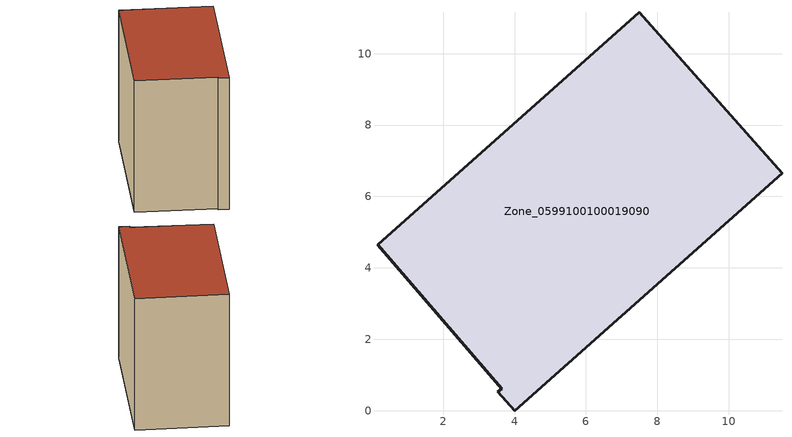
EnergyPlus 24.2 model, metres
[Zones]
Zone_0599100100019090
 floor ground (C_G): 3.53,0.53 3.64,0.62 0.16,4.64 7.49,11.16 11.49,6.66 4,0 z5.58
 wall outside (C_F): 11.49,6.66 7.49,11.16 0.16,4.64 3.64,0.62 3.53,0.53 4,0 11.49,6.66 z5.58:14.9
 roof outside (C_R): 3.64,0.62 3.53,0.53 4,0 11.49,6.66 7.49,11.16 0.16,4.64 z14.9
[BUILDING]
Pand.0599100100019090: North Axis=0; Terrain=City; Loads Convergence Tolerance Value=0.04; Temperature Convergence Tolerance Value=0.4; Solar Distribution=FullExterior; Maximum Number of Warmup Days=25; Minimum Number of Warmup Days=1
[Site:Location]
Rotterdam.The.Hague.AP_ZH_NLD Design_Conditions: Latitude=51.96; Longitude=4.45; Time Zone=1; Elevation=-4.5
[SITE:GROUNDTEMPERATURE:BUILDINGSURFACE]
18, 18, 18, 18, 18, 18, 18, 18, 18, 18, 18, 18
[MATERIAL] Thermal Absorptance=0.9; Solar Absorptance=0.7; Visible Absorptance=0.7
Name | Roughness | Thickness | Conductivity | Density | Specific Heat
G.TI.2015-2018 | MediumSmooth | 0.15 | 0.0428571 | 540 | 1210
F.TI.2015-2018 | Rough | 0.3 | 0.0666667 | 1920 | 840
R.TI.2015-2018 | MediumRough | 0.2 | 0.0333333 | 1500 | 1000
[CONSTRUCTION]
C_G: G.TI.2015-2018
C_F: F.TI.2015-2018
C_R: R.TI.2015-2018
[ZONE]
Zone_0599100100019090: Type=1; Multiplier=1; Ceiling Height=Autocalculate; Volume=Autocalculate; Floor Area=autocalculate; Part of Total Floor Area=Yes
[ZONEINFILTRATION:DESIGNFLOWRATE]
Infil_Zone_0599100100019090: Zone or ZoneList or Space or SpaceList=Zone_0599100100019090; Schedule=AlwaysOn; Design Flow Rate Calculation Method=Flow/Area; Flow Rate per Floor Area=0.0015; Constant Term Coefficient=1; Temperature Term Coefficient=0; Velocity Term Coefficient=0; Velocity Squared Term Coefficient=0
[HVACTEMPLATE:ZONE:IDEALLOADSAIRSYSTEM]
Zone_0599100100019090: Maximum Heating Supply Air Temperature=50; Minimum Cooling Supply Air Temperature=13; Maximum Heating Supply Air Humidity Ratio=0.0156; Minimum Cooling Supply Air Humidity Ratio=0.0077; Heating Limit=NoLimit; Cooling Limit=NoLimit; Dehumidification Control Type=ConstantSensibleHeatRatio; Cooling Sensible Heat Ratio=0.7; Dehumidification Setpoint=60; Humidification Control Type=None; Humidification Setpoint=30; Outdoor Air Method=None; Outdoor Air Flow Rate per Person=0.00944; Outdoor Air Flow Rate per Zone Floor Area=0; Outdoor Air Flow Rate per Zone=0; Demand Controlled Ventilation Type=None; Outdoor Air Economizer Type=NoEconomizer; Heat Recovery Type=None; Sensible Heat Recovery Effectiveness=0.7; Latent Heat Recovery Effectiveness=0.65
[ZONECONTROL:THERMOSTAT]
ThermostatControl_Zone_0599100100019090: Zone or ZoneList=Zone_0599100100019090; Control Type Schedule=DualSetpointControlType; Control 1=Thermostat_Zone_0599100100019090; Temperature Difference Between Cutout And Setpoint=0
[THERMOSTATSETPOINT:DUALSETPOINT]
Thermostat_Zone_0599100100019090: Heating Setpoint Temperature Schedule=HeatingSetpoint_Zone_0599100100019090; Cooling Setpoint Temperature Schedule=CoolingSetpoint_Zone_0599100100019090
[SCHEDULE:COMPACT]
HeatingSetpoint_Zone_0599100100019090: Through: 12/31, For: AllDays, Until: 24:00, 21
CoolingSetpoint_Zone_0599100100019090: Through: 12/31, For: AllDays, Until: 24:00, 24
DualSetpointControlType: Through: 12/31, For: AllDays, Until: 24:00, 4
AlwaysOn: Through: 12/31, For: AllDays, Until: 24:00, 1
